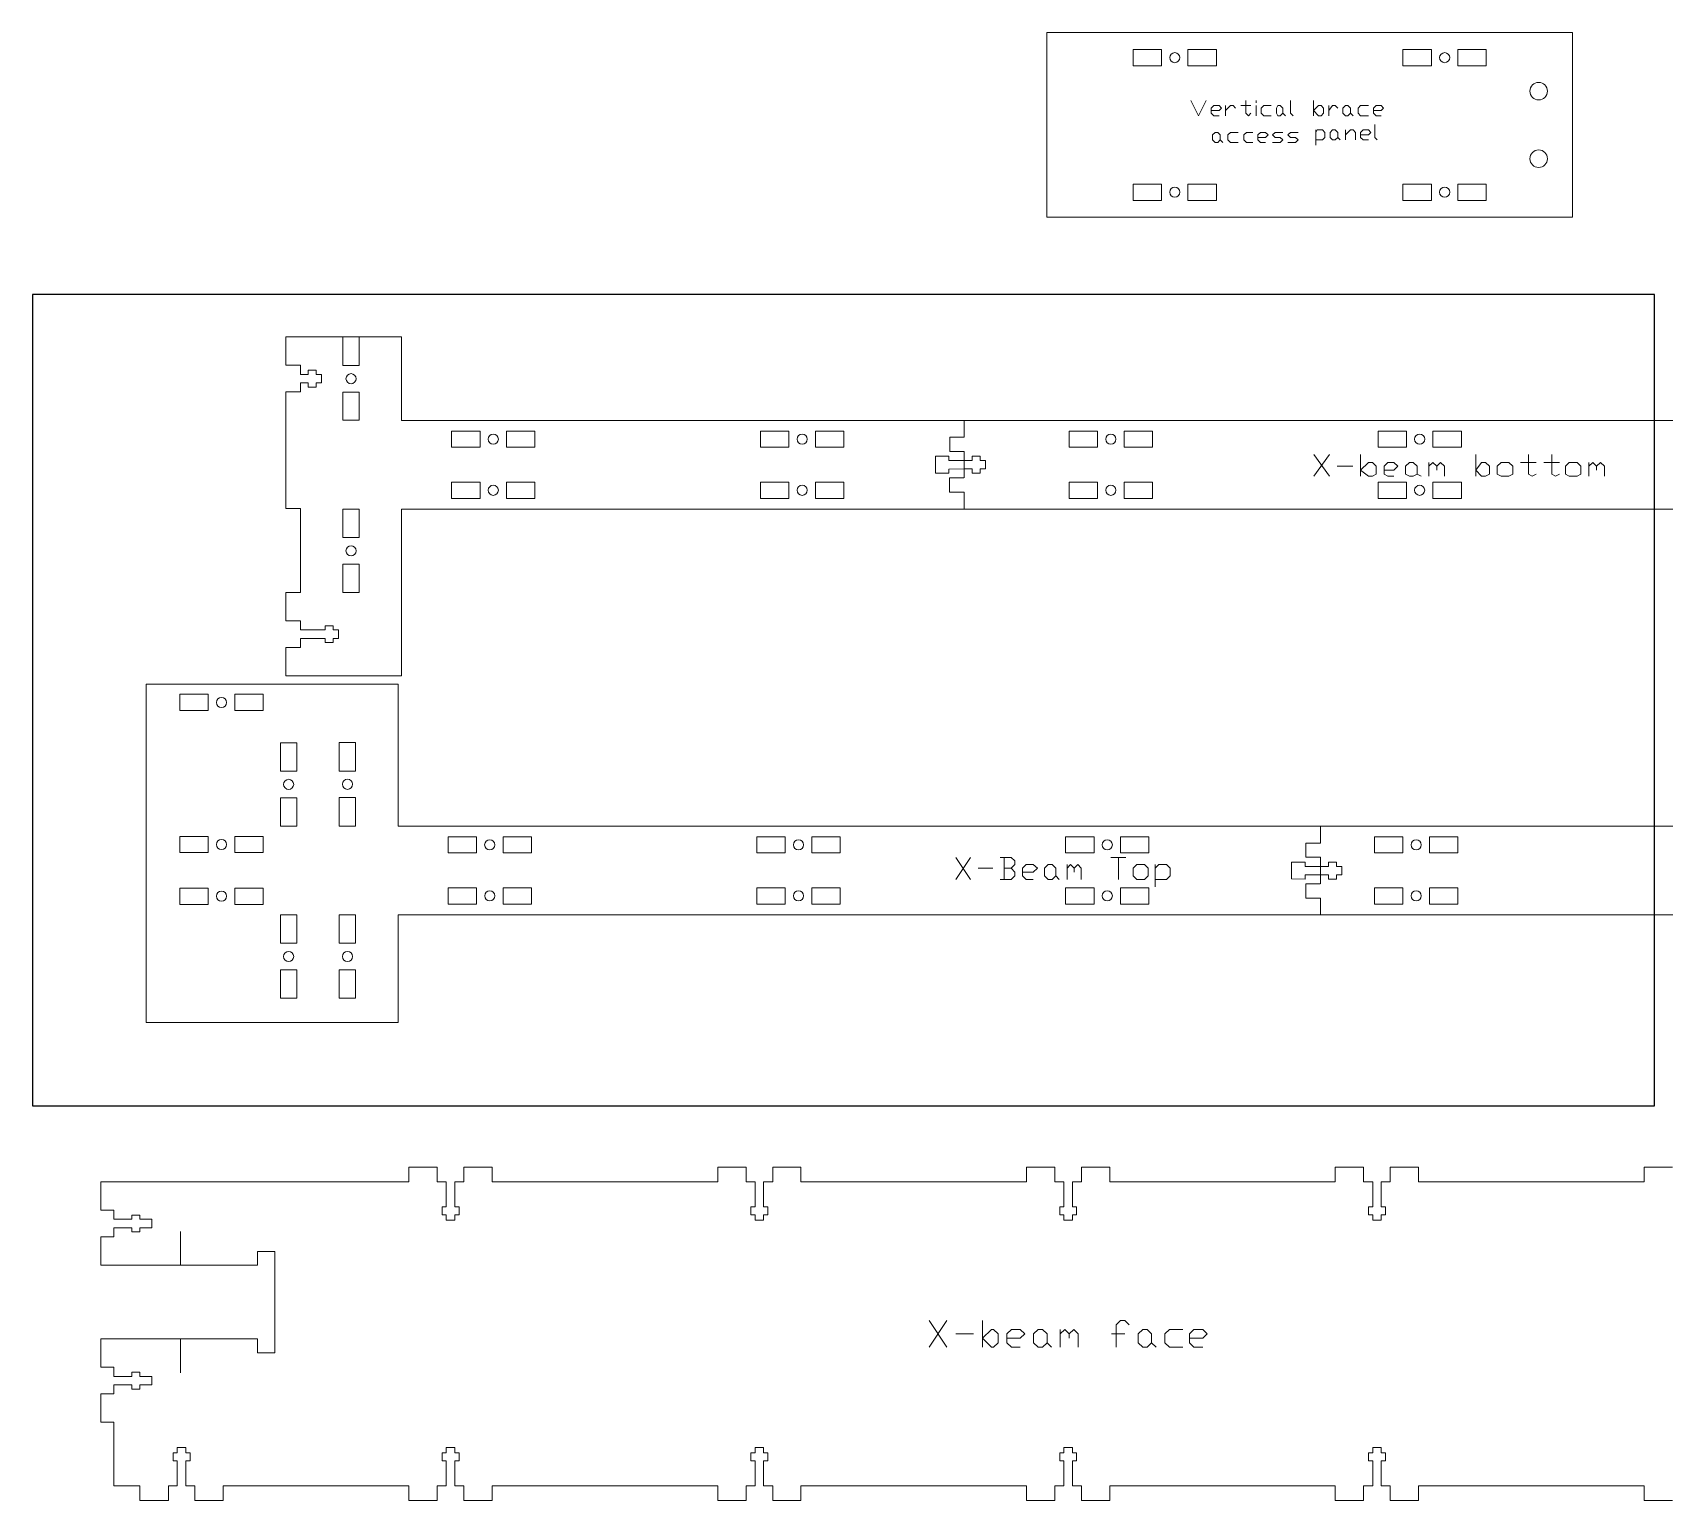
# Model space of a CAD drawing. Header units: inches. Extents: x 0 to 36.4, y -1.7 to 20.
# Drawn here: x -0.01 to 24.14, y -1.71 to 20 of the extents above; entities that cross this region are included whole.
import ezdxf

# ---------------------------------------------------------------- set-up
doc = ezdxf.new("R2010")
doc.units = ezdxf.units.IN
doc.header["$MEASUREMENT"] = 0
doc.layers.get('0').update_dxf_attribs({"linetype": 'CONTINUOUS', "true_color": 0xffffff})
doc.layers.add('CUT_SHEET_5', color=179, linetype='CONTINUOUS', true_color=0x131326)

# ---------------------------------------------------------------- blocks, each defined once
blk = doc.blocks.new('BORDER')
for p, q in [((24, 0), (0, 0)), ((0, 0), (0, -12)), ((24, -12), (24, 0)), ((0, -12), (24, -12))]:
    blk.add_line(p, q)
blk = doc.blocks.new('x_beam_face')
at = {"layer": 'CUT_SHEET_5', "color": 3, "lineweight": 15, "true_color": 0x00ff00}
for p, q in [((0, -2.731), (0, 0)), ((0, 0), (7.777, 0)), ((7.777, 0), (7.777, -2.731)), ((7.777, -2.731), (0, -2.731))]:
    blk.add_line(p, q, dxfattribs=at)
at = {"layer": 'CUT_SHEET_5', "color": 1, "lineweight": 15, "true_color": 0xff0000}
for p, q in [((1.275, -0.251), (1.695, -0.251)), ((1.275, -0.49), (1.275, -0.251)), ((1.695, -0.251), (1.695, -0.49)), ((2.088, -0.251), (2.508, -0.251)), ((2.088, -0.49), (2.088, -0.251)), ((2.508, -0.251), (2.508, -0.49)), ((5.269, -0.251), (5.689, -0.251)), ((5.269, -0.49), (5.269, -0.251)), ((5.689, -0.251), (5.689, -0.49)), ((6.082, -0.251), (6.502, -0.251)), ((6.082, -0.49), (6.082, -0.251)), ((6.502, -0.251), (6.502, -0.49)), ((1.695, -0.49), (1.275, -0.49)), ((2.508, -0.49), (2.088, -0.49)), ((5.689, -0.49), (5.269, -0.49)), ((6.502, -0.49), (6.082, -0.49)), ((7.148, -0.866), (7.148, -0.866)), ((7.278, -0.736), (7.278, -0.736)), ((7.407, -0.866), (7.407, -0.866)), ((7.277, -0.996), (7.278, -0.996)), ((7.278, -1.735), (7.278, -1.735)), ((7.407, -1.865), (7.407, -1.865)), ((7.277, -1.995), (7.278, -1.995)), ((1.275, -2.241), (1.695, -2.241)), ((1.275, -2.481), (1.275, -2.241)), ((1.695, -2.241), (1.695, -2.481)), ((2.088, -2.241), (2.508, -2.241)), ((2.088, -2.481), (2.088, -2.241)), ((2.508, -2.241), (2.508, -2.481)), ((5.269, -2.241), (5.689, -2.241)), ((5.269, -2.481), (5.269, -2.241)), ((5.689, -2.241), (5.689, -2.481)), ((6.082, -2.241), (6.502, -2.241)), ((6.082, -2.481), (6.082, -2.241)), ((6.502, -2.241), (6.502, -2.481)), ((1.695, -2.481), (1.275, -2.481)), ((2.508, -2.481), (2.088, -2.481)), ((5.689, -2.481), (5.269, -2.481)), ((6.502, -2.481), (6.082, -2.481))]:
    blk.add_line(p, q, dxfattribs=at)
at = {"layer": 'CUT_SHEET_5', "color": 7, "lineweight": 15, "true_color": 0xffffff}
for p, q in [((2.131, -1.002), (2.245, -1.229)), ((2.245, -1.229), (2.358, -1.002)), ((2.471, -1.078), (2.433, -1.116)), ((2.433, -1.116), (2.433, -1.191)), ((2.433, -1.153), (2.547, -1.153)), ((2.433, -1.191), (2.471, -1.229)), ((2.547, -1.078), (2.471, -1.078)), ((2.585, -1.116), (2.547, -1.078)), ((2.547, -1.153), (2.585, -1.116)), ((2.641, -1.153), (2.717, -1.078)), ((2.641, -1.229), (2.641, -1.078)), ((2.717, -1.078), (2.755, -1.078)), ((2.755, -1.078), (2.792, -1.116)), ((2.868, -1.078), (3.019, -1.078)), ((2.943, -1.002), (2.943, -1.191)), ((2.943, -1.191), (2.981, -1.229)), ((2.981, -1.229), (3.019, -1.191)), ((3.095, -1.04), (3.095, -1.002)), ((3.095, -1.229), (3.095, -1.078)), ((3.208, -1.078), (3.17, -1.116)), ((3.17, -1.116), (3.17, -1.191)), ((3.17, -1.191), (3.208, -1.229)), ((3.321, -1.078), (3.208, -1.078)), ((3.397, -1.116), (3.416, -1.078)), ((3.397, -1.191), (3.397, -1.116)), ((3.416, -1.229), (3.397, -1.191)), ((3.416, -1.078), (3.453, -1.078)), ((3.453, -1.078), (3.491, -1.116)), ((3.491, -1.191), (3.453, -1.229)), ((3.491, -1.116), (3.491, -1.191)), ((3.491, -1.191), (3.529, -1.229)), ((3.604, -1.002), (3.604, -1.191)), ((3.604, -1.191), (3.642, -1.229)), ((3.944, -1.229), (3.944, -1.002)), ((3.944, -1.153), (4.02, -1.078)), ((4.02, -1.229), (3.944, -1.153)), ((4.02, -1.078), (4.058, -1.078)), ((4.058, -1.078), (4.095, -1.116)), ((4.095, -1.191), (4.058, -1.229)), ((4.095, -1.116), (4.095, -1.191)), ((4.171, -1.153), (4.228, -1.078)), ((4.171, -1.229), (4.171, -1.078)), ((4.228, -1.078), (4.265, -1.078)), ((4.265, -1.078), (4.303, -1.116)), ((4.379, -1.116), (4.417, -1.078)), ((4.379, -1.191), (4.379, -1.116)), ((4.417, -1.229), (4.379, -1.191)), ((4.417, -1.078), (4.454, -1.078)), ((4.454, -1.078), (4.492, -1.116)), ((4.492, -1.191), (4.454, -1.229)), ((4.492, -1.116), (4.492, -1.191)), ((4.492, -1.191), (4.53, -1.229)), ((4.643, -1.078), (4.605, -1.116)), ((4.605, -1.116), (4.605, -1.191)), ((4.605, -1.191), (4.643, -1.229)), ((4.757, -1.078), (4.643, -1.078)), ((4.87, -1.078), (4.832, -1.116)), ((4.832, -1.116), (4.832, -1.191)), ((4.832, -1.153), (4.945, -1.153)), ((4.832, -1.191), (4.87, -1.229)), ((4.945, -1.078), (4.87, -1.078)), ((4.983, -1.116), (4.945, -1.078)), ((4.945, -1.153), (4.983, -1.116)), ((2.471, -1.229), (2.547, -1.229)), ((3.208, -1.229), (3.321, -1.229)), ((3.453, -1.229), (3.416, -1.229)), ((3.982, -1.475), (4.001, -1.437)), ((3.982, -1.663), (3.982, -1.437)), ((4.001, -1.437), (4.077, -1.437)), ((4.058, -1.229), (4.02, -1.229)), ((4.077, -1.437), (4.114, -1.475)), ((4.19, -1.475), (4.228, -1.437)), ((4.228, -1.437), (4.266, -1.437)), ((4.266, -1.437), (4.303, -1.475)), ((4.454, -1.229), (4.417, -1.229)), ((4.417, -1.512), (4.492, -1.437)), ((4.417, -1.588), (4.417, -1.437)), ((4.492, -1.437), (4.53, -1.437)), ((4.53, -1.437), (4.568, -1.475)), ((4.643, -1.229), (4.757, -1.229)), ((4.681, -1.437), (4.643, -1.475)), ((4.757, -1.437), (4.681, -1.437)), ((4.794, -1.475), (4.757, -1.437)), ((4.851, -1.361), (4.851, -1.55)), ((4.87, -1.229), (4.945, -1.229)), ((2.452, -1.512), (2.49, -1.475)), ((2.452, -1.588), (2.452, -1.512)), ((2.49, -1.626), (2.452, -1.588)), ((2.49, -1.475), (2.528, -1.475)), ((2.528, -1.626), (2.49, -1.626)), ((2.528, -1.475), (2.566, -1.512)), ((2.566, -1.588), (2.528, -1.626)), ((2.566, -1.512), (2.566, -1.588)), ((2.566, -1.588), (2.604, -1.626)), ((2.717, -1.475), (2.679, -1.512)), ((2.679, -1.512), (2.679, -1.588)), ((2.679, -1.588), (2.717, -1.626)), ((2.83, -1.475), (2.717, -1.475)), ((2.717, -1.626), (2.83, -1.626)), ((2.953, -1.475), (2.915, -1.512)), ((2.915, -1.512), (2.915, -1.588)), ((2.915, -1.588), (2.953, -1.626)), ((3.047, -1.475), (2.953, -1.475)), ((2.953, -1.626), (3.047, -1.626)), ((3.161, -1.475), (3.123, -1.512)), ((3.123, -1.512), (3.123, -1.588)), ((3.123, -1.55), (3.236, -1.55)), ((3.123, -1.588), (3.161, -1.626)), ((3.236, -1.475), (3.161, -1.475)), ((3.161, -1.626), (3.236, -1.626)), ((3.274, -1.512), (3.236, -1.475)), ((3.236, -1.55), (3.274, -1.512)), ((3.34, -1.512), (3.378, -1.475)), ((3.378, -1.55), (3.34, -1.512)), ((3.34, -1.626), (3.453, -1.626)), ((3.378, -1.475), (3.491, -1.475)), ((3.453, -1.55), (3.378, -1.55)), ((3.491, -1.588), (3.453, -1.55)), ((3.453, -1.626), (3.491, -1.588)), ((3.567, -1.512), (3.605, -1.475)), ((3.605, -1.55), (3.567, -1.512)), ((3.567, -1.626), (3.68, -1.626)), ((3.605, -1.475), (3.718, -1.475)), ((3.68, -1.55), (3.605, -1.55)), ((3.718, -1.588), (3.68, -1.55)), ((3.68, -1.626), (3.718, -1.588)), ((4.077, -1.588), (3.982, -1.588)), ((4.114, -1.55), (4.077, -1.588)), ((4.114, -1.475), (4.114, -1.55)), ((4.19, -1.55), (4.19, -1.475)), ((4.228, -1.588), (4.19, -1.55)), ((4.266, -1.588), (4.228, -1.588)), ((4.303, -1.55), (4.266, -1.588)), ((4.303, -1.475), (4.303, -1.55)), ((4.303, -1.55), (4.341, -1.588)), ((4.568, -1.475), (4.568, -1.588)), ((4.643, -1.475), (4.643, -1.55)), ((4.643, -1.512), (4.757, -1.512)), ((4.643, -1.55), (4.681, -1.588)), ((4.681, -1.588), (4.757, -1.588)), ((4.757, -1.512), (4.794, -1.475)), ((4.851, -1.55), (4.889, -1.588))]:
    blk.add_line(p, q, dxfattribs=at)
at = {"layer": 'CUT_SHEET_5', "color": 1, "lineweight": 15, "true_color": 0xff0000}
for points, degree in [([(1.892, -0.296), (1.85, -0.296), (1.817, -0.329), (1.817, -0.37)], 3), ([(1.817, -0.37), (1.817, -0.412), (1.85, -0.445), (1.892, -0.445)], 3), ([(1.967, -0.37), (1.967, -0.329), (1.933, -0.295), (1.892, -0.296)], 3), ([(1.892, -0.445), (1.933, -0.445), (1.967, -0.412), (1.967, -0.37)], 3), ([(5.886, -0.296), (5.844, -0.296), (5.811, -0.329), (5.811, -0.37)], 3), ([(5.811, -0.37), (5.811, -0.412), (5.844, -0.445), (5.886, -0.445)], 3), ([(5.961, -0.37), (5.961, -0.329), (5.927, -0.295), (5.886, -0.296)], 3), ([(5.886, -0.445), (5.927, -0.445), (5.961, -0.412), (5.961, -0.37)], 3), ([(7.278, -0.736), (7.206, -0.736), (7.148, -0.794), (7.148, -0.866)], 3), ([(7.148, -0.866), (7.148, -0.938), (7.206, -0.996), (7.277, -0.996)], 3), ([(7.407, -0.866), (7.407, -0.794), (7.349, -0.736), (7.278, -0.736)], 3), ([(7.278, -0.996), (7.349, -0.996), (7.407, -0.938), (7.407, -0.866)], 3), ([(7.278, -1.735), (7.206, -1.735), (7.148, -1.794), (7.148, -1.865)], 3), ([(7.148, -1.865), (7.148, -1.937), (7.206, -1.995), (7.277, -1.995)], 3), ([(7.148, -1.865), (7.148, -1.865), (7.148, -1.865)], 2), ([(7.407, -1.865), (7.407, -1.794), (7.349, -1.735), (7.278, -1.735)], 3), ([(7.278, -1.995), (7.349, -1.995), (7.407, -1.937), (7.407, -1.865)], 3), ([(1.892, -2.286), (1.85, -2.286), (1.817, -2.319), (1.817, -2.361)], 3), ([(1.817, -2.361), (1.817, -2.402), (1.85, -2.436), (1.892, -2.436)], 3), ([(1.967, -2.361), (1.967, -2.319), (1.933, -2.286), (1.892, -2.286)], 3), ([(1.892, -2.436), (1.933, -2.436), (1.967, -2.402), (1.967, -2.361)], 3), ([(5.886, -2.286), (5.844, -2.286), (5.811, -2.319), (5.811, -2.361)], 3), ([(5.811, -2.361), (5.811, -2.402), (5.844, -2.436), (5.886, -2.436)], 3), ([(5.961, -2.361), (5.961, -2.319), (5.927, -2.286), (5.886, -2.286)], 3), ([(5.886, -2.436), (5.927, -2.436), (5.961, -2.402), (5.961, -2.361)], 3)]:
    blk.add_open_spline(points, degree=degree, dxfattribs=at)
blk = doc.blocks.new('beam_face_1')
at = {"layer": 'CUT_SHEET_5', "color": 3, "lineweight": 15, "true_color": 0x00ff00}
for p, q in [((0, 0), (0, -0.42)), ((4.56, 0), (0, 0)), ((4.98, 0.215), (4.56, 0.215)), ((4.56, 0.215), (4.56, 0)), ((4.98, 0), (4.98, 0.215)), ((5.114, 0), (4.98, 0)), ((5.114, -0.368), (5.114, 0)), ((5.374, 0), (5.24, 0)), ((5.24, 0), (5.24, -0.368)), ((5.793, 0.215), (5.374, 0.215)), ((5.374, 0.215), (5.374, 0)), ((5.793, 0), (5.793, 0.215)), ((9.129, 0), (5.793, 0)), ((9.549, 0.215), (9.129, 0.215)), ((9.129, 0.215), (9.129, 0)), ((9.549, 0), (9.549, 0.215)), ((9.683, 0), (9.549, 0)), ((9.683, -0.368), (9.683, 0)), ((9.943, 0), (9.809, 0)), ((9.809, 0), (9.809, -0.368)), ((10.362, 0.215), (9.943, 0.215)), ((9.943, 0.215), (9.943, 0)), ((10.362, 0), (10.362, 0.215)), ((13.698, 0), (10.362, 0)), ((14.118, 0.215), (13.698, 0.215)), ((13.698, 0.215), (13.698, 0)), ((14.118, 0), (14.118, 0.215)), ((14.252, 0), (14.118, 0)), ((14.252, -0.368), (14.252, 0)), ((14.511, 0), (14.378, 0)), ((14.378, 0), (14.378, -0.368)), ((14.931, 0.215), (14.511, 0.215)), ((14.511, 0.215), (14.511, 0)), ((14.931, 0), (14.931, 0.215)), ((18.267, 0), (14.931, 0)), ((18.687, 0.215), (18.267, 0.215)), ((18.267, 0.215), (18.267, 0)), ((18.687, 0), (18.687, 0.215)), ((18.821, 0), (18.687, 0)), ((18.821, -0.368), (18.821, 0)), ((19.08, 0), (18.947, 0)), ((18.947, 0), (18.947, -0.368)), ((19.5, 0.215), (19.08, 0.215)), ((19.08, 0.215), (19.08, 0)), ((19.5, 0), (19.5, 0.215)), ((22.836, 0), (19.5, 0)), ((23.256, 0.215), (22.836, 0.215)), ((22.836, 0.215), (22.836, 0)), ((0, -0.42), (0.193, -0.42)), ((0.193, -0.42), (0.193, -0.554)), ((5.052, -0.486), (5.052, -0.368)), ((5.052, -0.368), (5.114, -0.368)), ((5.24, -0.368), (5.302, -0.368)), ((5.302, -0.368), (5.302, -0.486)), ((9.621, -0.486), (9.621, -0.368)), ((9.621, -0.368), (9.683, -0.368)), ((9.809, -0.368), (9.871, -0.368)), ((9.871, -0.368), (9.871, -0.486)), ((14.19, -0.486), (14.19, -0.368)), ((14.19, -0.368), (14.252, -0.368)), ((14.378, -0.368), (14.44, -0.368)), ((14.44, -0.368), (14.44, -0.486)), ((18.759, -0.486), (18.759, -0.368)), ((18.759, -0.368), (18.821, -0.368)), ((18.947, -0.368), (19.009, -0.368)), ((19.009, -0.368), (19.009, -0.486)), ((0.193, -0.554), (0.461, -0.554)), ((0.461, -0.679), (0.193, -0.679)), ((0.193, -0.679), (0.193, -0.813)), ((0.461, -0.554), (0.461, -0.492)), ((0.461, -0.492), (0.579, -0.492)), ((0.461, -0.741), (0.461, -0.679)), ((0.579, -0.492), (0.579, -0.554)), ((0.579, -0.554), (0.758, -0.554)), ((0.758, -0.679), (0.579, -0.679)), ((0.579, -0.679), (0.579, -0.741)), ((0.758, -0.554), (0.758, -0.679)), ((5.114, -0.486), (5.052, -0.486)), ((5.114, -0.565), (5.114, -0.486)), ((5.24, -0.565), (5.114, -0.565)), ((5.302, -0.486), (5.24, -0.486)), ((5.24, -0.486), (5.24, -0.565)), ((9.683, -0.486), (9.621, -0.486)), ((9.683, -0.565), (9.683, -0.486)), ((9.809, -0.565), (9.683, -0.565)), ((9.871, -0.486), (9.809, -0.486)), ((9.809, -0.486), (9.809, -0.565)), ((14.252, -0.486), (14.19, -0.486)), ((14.252, -0.565), (14.252, -0.486)), ((14.378, -0.565), (14.252, -0.565)), ((14.44, -0.486), (14.378, -0.486)), ((14.378, -0.486), (14.378, -0.565)), ((18.821, -0.486), (18.759, -0.486)), ((18.821, -0.565), (18.821, -0.486)), ((18.947, -0.565), (18.821, -0.565)), ((19.009, -0.486), (18.947, -0.486)), ((18.947, -0.486), (18.947, -0.565)), ((0.193, -0.813), (0, -0.813)), ((0, -0.813), (0, -1.233)), ((0.579, -0.741), (0.461, -0.741)), ((2.322, -1.234), (2.322, -1.029)), ((2.322, -1.029), (2.562, -1.029)), ((2.562, -1.029), (2.572, -1.029)), ((2.572, -1.029), (2.577, -1.029)), ((2.577, -1.029), (2.577, -2.528)), ((0, -1.233), (0.193, -1.233)), ((0.193, -1.233), (0.193, -1.234)), ((0.193, -1.234), (2.322, -1.234)), ((0.193, -2.324), (0, -2.324)), ((0, -2.324), (0, -2.743)), ((2.322, -2.323), (0.193, -2.323)), ((0.193, -2.323), (0.193, -2.324)), ((2.322, -2.528), (2.322, -2.323)), ((2.562, -2.528), (2.322, -2.528)), ((2.572, -2.528), (2.562, -2.528)), ((2.577, -2.528), (2.572, -2.528)), ((0, -2.743), (0.193, -2.743)), ((0.193, -2.743), (0.193, -2.877)), ((0.193, -2.877), (0.461, -2.877)), ((0.461, -2.877), (0.461, -2.815)), ((0.461, -2.815), (0.579, -2.815)), ((0.579, -2.815), (0.579, -2.877)), ((0.579, -2.877), (0.758, -2.877)), ((0.758, -2.877), (0.758, -3.003)), ((0.193, -3.137), (0, -3.137)), ((0, -3.137), (0, -3.557)), ((0.461, -3.003), (0.193, -3.003)), ((0.193, -3.003), (0.193, -3.137)), ((0.461, -3.065), (0.461, -3.003)), ((0.579, -3.065), (0.461, -3.065)), ((0.758, -3.003), (0.579, -3.003)), ((0.579, -3.003), (0.579, -3.065)), ((0, -3.557), (0.193, -3.557)), ((0.193, -3.557), (0.193, -4.497)), ((1.072, -4.129), (1.072, -4.011)), ((1.072, -4.011), (1.134, -4.011)), ((1.134, -4.011), (1.134, -3.932)), ((1.134, -3.932), (1.26, -3.932)), ((1.26, -3.932), (1.26, -4.011)), ((1.26, -4.011), (1.322, -4.011)), ((1.322, -4.011), (1.322, -4.129)), ((5.052, -4.129), (5.052, -4.011)), ((5.052, -4.011), (5.114, -4.011)), ((5.114, -4.011), (5.114, -3.932)), ((5.114, -3.932), (5.24, -3.932)), ((5.24, -3.932), (5.24, -4.011)), ((5.24, -4.011), (5.302, -4.011)), ((5.302, -4.011), (5.302, -4.129)), ((9.621, -4.129), (9.621, -4.011)), ((9.621, -4.011), (9.683, -4.011)), ((9.683, -4.011), (9.683, -3.932)), ((9.683, -3.932), (9.809, -3.932)), ((9.809, -3.932), (9.809, -4.011)), ((9.809, -4.011), (9.871, -4.011)), ((9.871, -4.011), (9.871, -4.129)), ((14.19, -4.129), (14.19, -4.011)), ((14.19, -4.011), (14.252, -4.011)), ((14.252, -4.011), (14.252, -3.932)), ((14.252, -3.932), (14.378, -3.932)), ((14.378, -3.932), (14.378, -4.011)), ((14.378, -4.011), (14.44, -4.011)), ((14.44, -4.011), (14.44, -4.129)), ((18.759, -4.129), (18.759, -4.011)), ((18.759, -4.011), (18.821, -4.011)), ((18.821, -4.011), (18.821, -3.932)), ((18.821, -3.932), (18.947, -3.932)), ((18.947, -3.932), (18.947, -4.011)), ((18.947, -4.011), (19.009, -4.011)), ((19.009, -4.011), (19.009, -4.129)), ((1.134, -4.129), (1.072, -4.129)), ((1.134, -4.497), (1.134, -4.129)), ((1.322, -4.129), (1.26, -4.129)), ((1.26, -4.129), (1.26, -4.497)), ((5.114, -4.129), (5.052, -4.129)), ((5.114, -4.497), (5.114, -4.129)), ((5.302, -4.129), (5.24, -4.129)), ((5.24, -4.129), (5.24, -4.497)), ((9.683, -4.129), (9.621, -4.129)), ((9.683, -4.497), (9.683, -4.129)), ((9.871, -4.129), (9.809, -4.129)), ((9.809, -4.129), (9.809, -4.497)), ((14.252, -4.129), (14.19, -4.129)), ((14.252, -4.497), (14.252, -4.129)), ((14.44, -4.129), (14.378, -4.129)), ((14.378, -4.129), (14.378, -4.497)), ((18.821, -4.129), (18.759, -4.129)), ((18.821, -4.497), (18.821, -4.129)), ((19.009, -4.129), (18.947, -4.129)), ((18.947, -4.129), (18.947, -4.497)), ((0.193, -4.497), (0.581, -4.497)), ((0.581, -4.497), (0.581, -4.712)), ((1.001, -4.712), (1.001, -4.497)), ((1.001, -4.497), (1.134, -4.497)), ((1.26, -4.497), (1.394, -4.497)), ((1.394, -4.497), (1.394, -4.712)), ((1.814, -4.712), (1.814, -4.497)), ((1.814, -4.497), (4.56, -4.497)), ((4.56, -4.497), (4.56, -4.712)), ((4.98, -4.712), (4.98, -4.497)), ((4.98, -4.497), (5.114, -4.497)), ((5.24, -4.497), (5.374, -4.497)), ((5.374, -4.497), (5.374, -4.712)), ((5.793, -4.712), (5.793, -4.497)), ((5.793, -4.497), (9.129, -4.497)), ((9.129, -4.497), (9.129, -4.712)), ((9.549, -4.712), (9.549, -4.497)), ((9.549, -4.497), (9.683, -4.497)), ((9.809, -4.497), (9.943, -4.497)), ((9.943, -4.497), (9.943, -4.712)), ((10.362, -4.712), (10.362, -4.497)), ((10.362, -4.497), (13.698, -4.497)), ((13.698, -4.497), (13.698, -4.712)), ((14.118, -4.712), (14.118, -4.497)), ((14.118, -4.497), (14.252, -4.497)), ((14.378, -4.497), (14.511, -4.497)), ((14.511, -4.497), (14.511, -4.712)), ((14.931, -4.712), (14.931, -4.497)), ((14.931, -4.497), (18.267, -4.497)), ((18.267, -4.497), (18.267, -4.712)), ((18.687, -4.712), (18.687, -4.497)), ((18.687, -4.497), (18.821, -4.497)), ((18.947, -4.497), (19.08, -4.497)), ((19.08, -4.497), (19.08, -4.712)), ((19.5, -4.712), (19.5, -4.497)), ((19.5, -4.497), (22.836, -4.497)), ((22.836, -4.497), (22.836, -4.712)), ((0.581, -4.712), (1.001, -4.712)), ((1.394, -4.712), (1.814, -4.712)), ((4.56, -4.712), (4.98, -4.712)), ((5.374, -4.712), (5.793, -4.712)), ((9.129, -4.712), (9.549, -4.712)), ((9.943, -4.712), (10.362, -4.712)), ((13.698, -4.712), (14.118, -4.712)), ((14.511, -4.712), (14.931, -4.712)), ((18.267, -4.712), (18.687, -4.712)), ((19.08, -4.712), (19.5, -4.712)), ((22.836, -4.712), (23.256, -4.712))]:
    blk.add_line(p, q, dxfattribs=at)
at = {"layer": 'CUT_SHEET_5', "color": 7, "lineweight": 15, "true_color": 0xffffff}
for p, q in [((1.18, -0.734), (1.18, -1.234)), ((12.257, -2.051), (12.52, -2.446)), ((12.257, -2.446), (12.52, -2.051)), ((13.047, -2.446), (13.047, -2.051)), ((15.088, -2.051), (15.023, -2.117)), ((15.023, -2.117), (15.023, -2.446)), ((15.154, -2.051), (15.088, -2.051)), ((15.22, -2.117), (15.154, -2.051)), ((1.18, -2.323), (1.18, -2.823)), ((12.652, -2.248), (12.915, -2.248)), ((13.047, -2.314), (13.179, -2.182)), ((13.179, -2.446), (13.047, -2.314)), ((13.179, -2.182), (13.212, -2.182)), ((13.212, -2.182), (13.277, -2.248)), ((13.277, -2.38), (13.212, -2.446)), ((13.277, -2.248), (13.277, -2.38)), ((13.475, -2.182), (13.409, -2.248)), ((13.409, -2.248), (13.409, -2.38)), ((13.409, -2.314), (13.607, -2.314)), ((13.409, -2.38), (13.475, -2.446)), ((13.607, -2.182), (13.475, -2.182)), ((13.673, -2.248), (13.607, -2.182)), ((13.607, -2.314), (13.673, -2.248)), ((13.804, -2.248), (13.87, -2.182)), ((13.804, -2.38), (13.804, -2.248)), ((13.87, -2.446), (13.804, -2.38)), ((13.87, -2.182), (13.936, -2.182)), ((13.936, -2.182), (14.002, -2.248)), ((14.002, -2.38), (13.936, -2.446)), ((14.002, -2.248), (14.002, -2.38)), ((14.002, -2.38), (14.068, -2.446)), ((14.199, -2.248), (14.265, -2.182)), ((14.199, -2.446), (14.199, -2.182)), ((14.265, -2.182), (14.331, -2.248)), ((14.331, -2.248), (14.397, -2.182)), ((14.331, -2.248), (14.331, -2.314)), ((14.397, -2.182), (14.463, -2.248)), ((14.463, -2.248), (14.463, -2.446)), ((14.957, -2.248), (15.154, -2.248)), ((15.352, -2.248), (15.418, -2.182)), ((15.352, -2.38), (15.352, -2.248)), ((15.418, -2.446), (15.352, -2.38)), ((15.418, -2.182), (15.484, -2.182)), ((15.484, -2.182), (15.549, -2.248)), ((15.549, -2.38), (15.484, -2.446)), ((15.549, -2.248), (15.549, -2.38)), ((15.549, -2.38), (15.615, -2.446)), ((15.813, -2.182), (15.747, -2.248)), ((15.747, -2.248), (15.747, -2.38)), ((15.747, -2.38), (15.813, -2.446)), ((16.01, -2.182), (15.813, -2.182)), ((16.175, -2.182), (16.109, -2.248)), ((16.109, -2.248), (16.109, -2.38)), ((16.109, -2.314), (16.307, -2.314)), ((16.109, -2.38), (16.175, -2.446)), ((16.307, -2.182), (16.175, -2.182)), ((16.373, -2.248), (16.307, -2.182)), ((16.307, -2.314), (16.373, -2.248)), ((13.212, -2.446), (13.179, -2.446)), ((13.475, -2.446), (13.607, -2.446)), ((13.936, -2.446), (13.87, -2.446)), ((15.484, -2.446), (15.418, -2.446)), ((15.813, -2.446), (16.01, -2.446)), ((16.175, -2.446), (16.307, -2.446))]:
    blk.add_line(p, q, dxfattribs=at)

msp = doc.modelspace()

# ---------------------------------------------------------------- linework, layer by layer
at = {"layer": 'CUT_SHEET_5', "color": 3, "lineweight": 15, "true_color": 0x00ff00}
for p, q in [((5.453, 15.498), (3.739, 15.498)), ((3.739, 15.498), (3.739, 15.079)), ((5.453, 14.264), (5.453, 15.498)), ((3.739, 15.079), (3.954, 15.079)), ((3.954, 15.079), (3.954, 14.945)), ((4.072, 14.945), (4.072, 15.007)), ((4.072, 15.007), (4.19, 15.007)), ((4.19, 15.007), (4.19, 14.945)), ((3.954, 14.945), (4.072, 14.945)), ((4.072, 14.819), (3.954, 14.819)), ((3.954, 14.819), (3.954, 14.685)), ((4.072, 14.757), (4.072, 14.819)), ((4.19, 14.757), (4.072, 14.757)), ((4.19, 14.945), (4.269, 14.945)), ((4.269, 14.819), (4.19, 14.819)), ((4.19, 14.819), (4.19, 14.757)), ((4.269, 14.945), (4.269, 14.819)), ((3.954, 14.685), (3.739, 14.685)), ((3.739, 14.685), (3.739, 12.96)), ((9.094, 14.264), (5.453, 14.264)), ((13.778, 14.264), (9.094, 14.264)), ((22.801, 14.264), (13.778, 14.264)), ((13.778, 14.264), (13.778, 14.015)), ((26.441, 14.264), (22.801, 14.264)), ((13.777, 13.806), (13.777, 13.671)), ((13.35, 13.485), (13.35, 13.735)), ((13.35, 13.735), (13.549, 13.734)), ((13.549, 13.734), (13.549, 13.671)), ((13.549, 13.671), (13.777, 13.671)), ((13.549, 13.545), (13.777, 13.546)), ((13.549, 13.545), (13.549, 13.484)), ((13.777, 13.671), (13.777, 13.546)), ((13.777, 13.671), (13.895, 13.671)), ((13.895, 13.546), (13.777, 13.546)), ((13.777, 13.546), (13.777, 13.412)), ((13.895, 13.671), (13.895, 13.733)), ((13.895, 13.733), (14.013, 13.733)), ((13.895, 13.484), (13.895, 13.546)), ((14.013, 13.733), (14.013, 13.671)), ((14.013, 13.671), (14.092, 13.671)), ((14.092, 13.546), (14.013, 13.546)), ((14.013, 13.546), (14.013, 13.484)), ((14.092, 13.671), (14.092, 13.546)), ((13.549, 13.484), (13.35, 13.485)), ((14.013, 13.484), (13.895, 13.484)), ((13.777, 13.202), (13.777, 12.952)), ((3.739, 12.96), (3.954, 12.96)), ((3.954, 12.96), (3.954, 11.718)), ((5.453, 11.718), (5.453, 12.952)), ((5.453, 12.952), (9.094, 12.952)), ((9.094, 12.952), (13.777, 12.952)), ((13.777, 12.952), (22.801, 12.952)), ((22.801, 12.952), (26.441, 12.952)), ((3.954, 11.718), (3.739, 11.718)), ((3.739, 11.718), (3.739, 11.298)), ((5.453, 10.485), (5.453, 11.718)), ((3.739, 11.298), (3.954, 11.298)), ((3.954, 11.298), (3.954, 11.165)), ((3.954, 11.165), (4.322, 11.165)), ((4.322, 11.165), (4.322, 11.227)), ((4.322, 11.227), (4.44, 11.227)), ((4.44, 11.227), (4.44, 11.165)), ((4.44, 11.165), (4.519, 11.165)), ((4.519, 11.165), (4.519, 11.039)), ((3.954, 10.905), (3.739, 10.905)), ((3.739, 10.905), (3.739, 10.485)), ((4.322, 11.039), (3.954, 11.039)), ((3.954, 11.039), (3.954, 10.905)), ((4.322, 10.977), (4.322, 11.039)), ((4.44, 10.977), (4.322, 10.977)), ((4.519, 11.039), (4.44, 11.039)), ((4.44, 11.039), (4.44, 10.977)), ((3.739, 10.485), (5.453, 10.485)), ((5.4, 10.363), (1.673, 10.363)), ((1.673, 10.363), (1.673, 5.359)), ((5.4, 8.263), (5.4, 10.363)), ((5.4, 8.263), (19.05, 8.26)), ((19.05, 8.26), (26.388, 8.263)), ((19.05, 8.26), (19.05, 8.011)), ((18.622, 7.481), (18.622, 7.731)), ((18.622, 7.731), (18.821, 7.73)), ((18.821, 7.73), (18.821, 7.667)), ((19.05, 7.802), (19.049, 7.667)), ((19.167, 7.667), (19.167, 7.729)), ((19.167, 7.729), (19.285, 7.729)), ((19.285, 7.729), (19.285, 7.667)), ((18.821, 7.667), (19.049, 7.667)), ((18.821, 7.541), (19.049, 7.542)), ((18.821, 7.541), (18.821, 7.48)), ((19.049, 7.667), (19.167, 7.667)), ((19.049, 7.667), (19.049, 7.542)), ((19.167, 7.542), (19.049, 7.542)), ((19.049, 7.542), (19.049, 7.409)), ((19.167, 7.48), (19.167, 7.542)), ((19.285, 7.667), (19.364, 7.667)), ((19.364, 7.542), (19.285, 7.542)), ((19.285, 7.542), (19.285, 7.48)), ((19.364, 7.667), (19.364, 7.542)), ((18.821, 7.48), (18.622, 7.481)), ((19.285, 7.48), (19.167, 7.48)), ((19.049, 7.198), (19.049, 6.952)), ((5.4, 5.359), (5.4, 6.952)), ((5.4, 6.952), (19.049, 6.952)), ((19.049, 6.952), (19.049, 6.949)), ((19.049, 6.952), (26.388, 6.952)), ((1.673, 5.359), (5.4, 5.359))]:
    msp.add_line(p, q, dxfattribs=at)
at = {"layer": 'CUT_SHEET_5', "color": 1, "lineweight": 15, "true_color": 0xff0000}
for p, q in [((4.824, 15.498), (4.584, 15.498)), ((4.584, 15.498), (4.584, 15.078)), ((4.824, 15.078), (4.824, 15.498)), ((4.584, 15.078), (4.824, 15.078)), ((4.824, 14.684), (4.584, 14.684)), ((4.584, 14.684), (4.584, 14.265)), ((4.824, 14.265), (4.824, 14.684)), ((4.584, 14.265), (4.824, 14.265)), ((6.193, 14.106), (6.613, 14.106)), ((6.193, 13.866), (6.193, 14.106)), ((6.613, 14.106), (6.613, 13.866)), ((7.006, 14.106), (7.426, 14.106)), ((7.006, 13.866), (7.006, 14.106)), ((7.426, 14.106), (7.426, 13.866)), ((11.182, 14.106), (10.762, 14.106)), ((10.762, 14.106), (10.762, 13.866)), ((11.182, 13.866), (11.182, 14.106)), ((11.995, 14.106), (11.575, 14.106)), ((11.575, 14.106), (11.575, 13.866)), ((11.995, 13.866), (11.995, 14.106)), ((13.562, 14.016), (13.562, 13.806)), ((13.562, 14.016), (13.778, 14.015)), ((15.75, 14.106), (15.331, 14.106)), ((15.331, 14.106), (15.331, 13.866)), ((15.75, 13.866), (15.75, 14.106)), ((16.564, 14.106), (16.144, 14.106)), ((16.144, 14.106), (16.144, 13.866)), ((16.564, 13.866), (16.564, 14.106)), ((20.319, 14.106), (19.9, 14.106)), ((19.9, 14.106), (19.9, 13.866)), ((20.319, 13.866), (20.319, 14.106)), ((21.133, 14.106), (20.713, 14.106)), ((20.713, 14.106), (20.713, 13.866)), ((21.133, 13.866), (21.133, 14.106)), ((6.613, 13.866), (6.193, 13.866)), ((7.426, 13.866), (7.006, 13.866)), ((10.762, 13.866), (11.182, 13.866)), ((11.575, 13.866), (11.995, 13.866)), ((13.562, 13.806), (13.777, 13.806)), ((15.331, 13.866), (15.75, 13.866)), ((16.144, 13.866), (16.564, 13.866)), ((19.9, 13.866), (20.319, 13.866)), ((20.713, 13.866), (21.133, 13.866)), ((6.193, 13.11), (6.193, 13.35)), ((6.193, 13.35), (6.613, 13.35)), ((6.613, 13.35), (6.613, 13.11)), ((7.006, 13.11), (7.006, 13.35)), ((7.006, 13.35), (7.426, 13.35)), ((7.426, 13.35), (7.426, 13.11)), ((11.182, 13.35), (10.762, 13.35)), ((10.762, 13.35), (10.762, 13.11)), ((11.182, 13.11), (11.182, 13.35)), ((11.995, 13.35), (11.575, 13.35)), ((11.575, 13.35), (11.575, 13.11)), ((11.995, 13.11), (11.995, 13.35)), ((13.558, 13.412), (13.558, 13.202)), ((13.773, 13.412), (13.558, 13.412)), ((15.75, 13.35), (15.331, 13.35)), ((15.331, 13.35), (15.331, 13.11)), ((15.75, 13.11), (15.75, 13.35)), ((16.564, 13.35), (16.144, 13.35)), ((16.144, 13.35), (16.144, 13.11)), ((16.564, 13.11), (16.564, 13.35)), ((20.319, 13.35), (19.9, 13.35)), ((19.9, 13.35), (19.9, 13.11)), ((20.319, 13.11), (20.319, 13.35)), ((21.133, 13.35), (20.713, 13.35)), ((20.713, 13.35), (20.713, 13.11)), ((21.133, 13.11), (21.133, 13.35)), ((6.613, 13.11), (6.193, 13.11)), ((7.426, 13.11), (7.006, 13.11)), ((10.762, 13.11), (11.182, 13.11)), ((11.575, 13.11), (11.995, 13.11)), ((13.558, 13.202), (13.777, 13.202)), ((15.331, 13.11), (15.75, 13.11)), ((16.144, 13.11), (16.564, 13.11)), ((19.9, 13.11), (20.319, 13.11)), ((20.713, 13.11), (21.133, 13.11)), ((4.824, 12.952), (4.584, 12.952)), ((4.584, 12.952), (4.584, 12.532)), ((4.824, 12.532), (4.824, 12.952)), ((4.584, 12.532), (4.824, 12.532)), ((4.824, 12.139), (4.584, 12.139)), ((4.584, 12.139), (4.584, 11.719)), ((4.824, 11.719), (4.824, 12.139)), ((4.584, 11.719), (4.824, 11.719)), ((2.59, 10.212), (2.17, 10.212)), ((2.17, 10.212), (2.17, 9.972)), ((2.59, 9.972), (2.59, 10.212)), ((3.403, 10.212), (2.984, 10.212)), ((2.984, 10.212), (2.984, 9.972)), ((3.403, 9.972), (3.403, 10.212)), ((2.17, 9.972), (2.59, 9.972)), ((2.984, 9.972), (3.403, 9.972)), ((3.661, 9.077), (3.661, 9.496)), ((3.661, 9.496), (3.901, 9.496)), ((3.901, 9.496), (3.901, 9.077)), ((4.771, 9.497), (4.531, 9.497)), ((4.531, 9.497), (4.531, 9.077)), ((4.771, 9.077), (4.771, 9.497)), ((3.901, 9.077), (3.661, 9.077)), ((4.531, 9.077), (4.771, 9.077)), ((3.661, 8.263), (3.661, 8.683)), ((3.661, 8.683), (3.901, 8.683)), ((3.901, 8.683), (3.901, 8.263)), ((4.771, 8.684), (4.531, 8.684)), ((4.531, 8.684), (4.531, 8.264)), ((4.771, 8.264), (4.771, 8.684)), ((3.901, 8.263), (3.661, 8.263)), ((4.531, 8.264), (4.771, 8.264)), ((2.59, 8.111), (2.17, 8.111)), ((2.17, 8.111), (2.17, 7.871)), ((2.59, 7.871), (2.59, 8.111)), ((3.403, 8.111), (2.984, 8.111)), ((2.984, 8.111), (2.984, 7.871)), ((3.403, 7.871), (3.403, 8.111)), ((6.14, 8.106), (6.56, 8.106)), ((6.14, 7.866), (6.14, 8.106)), ((6.56, 8.106), (6.56, 7.866)), ((6.953, 8.106), (7.373, 8.106)), ((6.953, 7.866), (6.953, 8.106)), ((7.373, 8.106), (7.373, 7.866)), ((11.129, 8.106), (10.709, 8.106)), ((10.709, 8.106), (10.709, 7.866)), ((11.129, 7.866), (11.129, 8.106)), ((11.942, 8.106), (11.522, 8.106)), ((11.522, 8.106), (11.522, 7.866)), ((11.942, 7.866), (11.942, 8.106)), ((15.698, 8.106), (15.278, 8.106)), ((15.278, 8.106), (15.278, 7.866)), ((15.698, 7.866), (15.698, 8.106)), ((16.511, 8.106), (16.091, 8.106)), ((16.091, 8.106), (16.091, 7.866)), ((16.511, 7.866), (16.511, 8.106)), ((18.834, 8.012), (18.834, 7.802)), ((18.834, 8.012), (19.05, 8.011)), ((20.267, 8.106), (19.847, 8.106)), ((19.847, 8.106), (19.847, 7.866)), ((20.267, 7.866), (20.267, 8.106)), ((21.08, 8.106), (20.66, 8.106)), ((20.66, 8.106), (20.66, 7.866)), ((21.08, 7.866), (21.08, 8.106)), ((2.17, 7.871), (2.59, 7.871)), ((2.984, 7.871), (3.403, 7.871)), ((6.56, 7.866), (6.14, 7.866)), ((7.373, 7.866), (6.953, 7.866)), ((10.709, 7.866), (11.129, 7.866)), ((11.522, 7.866), (11.942, 7.866)), ((15.278, 7.866), (15.698, 7.866)), ((16.091, 7.866), (16.511, 7.866)), ((18.834, 7.802), (19.049, 7.802)), ((19.847, 7.866), (20.267, 7.866)), ((20.66, 7.866), (21.08, 7.866)), ((2.59, 7.345), (2.17, 7.345)), ((2.17, 7.345), (2.17, 7.105)), ((2.59, 7.105), (2.59, 7.345)), ((3.403, 7.345), (2.984, 7.345)), ((2.984, 7.345), (2.984, 7.105)), ((3.403, 7.105), (3.403, 7.345)), ((6.14, 7.11), (6.14, 7.35)), ((6.14, 7.35), (6.56, 7.35)), ((6.56, 7.35), (6.56, 7.11)), ((6.953, 7.11), (6.953, 7.35)), ((6.953, 7.35), (7.373, 7.35)), ((7.373, 7.35), (7.373, 7.11)), ((11.129, 7.35), (10.709, 7.35)), ((10.709, 7.35), (10.709, 7.11)), ((11.129, 7.11), (11.129, 7.35)), ((11.942, 7.35), (11.522, 7.35)), ((11.522, 7.35), (11.522, 7.11)), ((11.942, 7.11), (11.942, 7.35)), ((15.698, 7.35), (15.278, 7.35)), ((15.278, 7.35), (15.278, 7.11)), ((15.698, 7.11), (15.698, 7.35)), ((16.511, 7.35), (16.091, 7.35)), ((16.091, 7.35), (16.091, 7.11)), ((16.511, 7.11), (16.511, 7.35)), ((18.83, 7.408), (18.83, 7.198)), ((19.045, 7.408), (18.83, 7.408)), ((20.266, 7.35), (19.847, 7.35)), ((19.847, 7.35), (19.847, 7.11)), ((20.266, 7.11), (20.266, 7.35)), ((21.08, 7.35), (20.66, 7.35)), ((20.66, 7.35), (20.66, 7.11)), ((21.08, 7.11), (21.08, 7.35)), ((2.17, 7.105), (2.59, 7.105)), ((2.984, 7.105), (3.403, 7.105)), ((6.56, 7.11), (6.14, 7.11)), ((7.373, 7.11), (6.953, 7.11)), ((10.709, 7.11), (11.129, 7.11)), ((11.522, 7.11), (11.942, 7.11)), ((15.278, 7.11), (15.698, 7.11)), ((16.091, 7.11), (16.511, 7.11)), ((18.83, 7.198), (19.049, 7.198)), ((19.847, 7.11), (20.266, 7.11)), ((20.66, 7.11), (21.08, 7.11)), ((3.661, 6.531), (3.661, 6.951)), ((3.661, 6.951), (3.901, 6.951)), ((3.901, 6.951), (3.901, 6.531)), ((4.771, 6.951), (4.531, 6.951)), ((4.531, 6.951), (4.531, 6.532)), ((4.771, 6.532), (4.771, 6.951)), ((3.901, 6.531), (3.661, 6.531)), ((4.531, 6.532), (4.771, 6.532)), ((4.576, 6.335), (4.576, 6.335)), ((3.661, 5.718), (3.661, 6.137)), ((3.661, 6.137), (3.901, 6.137)), ((3.901, 6.137), (3.901, 5.718)), ((4.771, 6.138), (4.531, 6.138)), ((4.531, 6.138), (4.531, 5.718)), ((4.771, 5.718), (4.771, 6.138)), ((3.901, 5.718), (3.661, 5.718)), ((4.531, 5.718), (4.771, 5.718))]:
    msp.add_line(p, q, dxfattribs=at)
at = {"layer": 'CUT_SHEET_5', "color": 7, "lineweight": 15, "true_color": 0xffffff}
for p, q in [((18.951, 13.759), (19.182, 13.441)), ((18.951, 13.441), (19.182, 13.759)), ((19.297, 13.586), (19.528, 13.586)), ((19.643, 13.441), (19.643, 13.759)), ((19.643, 13.528), (19.759, 13.643)), ((19.759, 13.441), (19.643, 13.528)), ((19.759, 13.643), (19.816, 13.643)), ((19.816, 13.643), (19.874, 13.586)), ((19.874, 13.586), (19.874, 13.47)), ((20.047, 13.643), (19.99, 13.586)), ((19.99, 13.586), (19.99, 13.47)), ((19.99, 13.528), (20.134, 13.528)), ((20.134, 13.643), (20.047, 13.643)), ((20.191, 13.586), (20.134, 13.643)), ((20.134, 13.528), (20.191, 13.586)), ((20.307, 13.586), (20.365, 13.643)), ((20.307, 13.47), (20.307, 13.586)), ((20.365, 13.643), (20.422, 13.643)), ((20.422, 13.643), (20.48, 13.586)), ((20.48, 13.586), (20.48, 13.47)), ((20.653, 13.586), (20.711, 13.643)), ((20.653, 13.441), (20.653, 13.643)), ((20.711, 13.643), (20.768, 13.586)), ((20.768, 13.586), (20.826, 13.643)), ((20.768, 13.586), (20.768, 13.528)), ((20.826, 13.643), (20.884, 13.586)), ((20.884, 13.586), (20.884, 13.441)), ((21.345, 13.441), (21.345, 13.759)), ((21.345, 13.528), (21.432, 13.643)), ((21.432, 13.441), (21.345, 13.528)), ((21.432, 13.643), (21.489, 13.643)), ((21.489, 13.643), (21.547, 13.586)), ((21.547, 13.586), (21.547, 13.47)), ((21.662, 13.586), (21.72, 13.643)), ((21.662, 13.47), (21.662, 13.586)), ((21.72, 13.643), (21.836, 13.643)), ((21.836, 13.643), (21.893, 13.586)), ((21.893, 13.586), (21.893, 13.47)), ((22.009, 13.643), (22.239, 13.643)), ((22.124, 13.759), (22.124, 13.47)), ((22.355, 13.643), (22.585, 13.643)), ((22.47, 13.759), (22.47, 13.47)), ((22.672, 13.586), (22.73, 13.643)), ((22.672, 13.47), (22.672, 13.586)), ((22.73, 13.643), (22.845, 13.643)), ((22.845, 13.643), (22.903, 13.586)), ((22.903, 13.586), (22.903, 13.47)), ((23.018, 13.586), (23.076, 13.643)), ((23.018, 13.441), (23.018, 13.643)), ((23.076, 13.643), (23.133, 13.586)), ((23.133, 13.586), (23.191, 13.643)), ((23.133, 13.586), (23.133, 13.528)), ((23.191, 13.643), (23.249, 13.586)), ((23.249, 13.586), (23.249, 13.441)), ((19.816, 13.441), (19.759, 13.441)), ((19.874, 13.47), (19.816, 13.441)), ((19.99, 13.47), (20.047, 13.441)), ((20.047, 13.441), (20.134, 13.441)), ((20.365, 13.441), (20.307, 13.47)), ((20.422, 13.441), (20.365, 13.441)), ((20.48, 13.47), (20.422, 13.441)), ((20.48, 13.47), (20.538, 13.441)), ((21.489, 13.441), (21.432, 13.441)), ((21.547, 13.47), (21.489, 13.441)), ((21.72, 13.441), (21.662, 13.47)), ((21.836, 13.441), (21.72, 13.441)), ((21.893, 13.47), (21.836, 13.441)), ((22.124, 13.47), (22.182, 13.441)), ((22.182, 13.441), (22.239, 13.47)), ((22.47, 13.47), (22.528, 13.441)), ((22.528, 13.441), (22.585, 13.47)), ((22.73, 13.441), (22.672, 13.47)), ((22.845, 13.441), (22.73, 13.441)), ((22.903, 13.47), (22.845, 13.441)), ((13.651, 7.8), (13.87, 7.475)), ((13.651, 7.475), (13.87, 7.8)), ((14.474, 7.8), (14.308, 7.8)), ((14.369, 7.8), (14.369, 7.475)), ((14.527, 7.747), (14.474, 7.8)), ((14.527, 7.694), (14.527, 7.747)), ((15.947, 7.8), (16.166, 7.8)), ((16.06, 7.8), (16.06, 7.475)), ((13.983, 7.642), (14.202, 7.642)), ((14.474, 7.642), (14.369, 7.642)), ((14.474, 7.642), (14.527, 7.694)), ((14.527, 7.581), (14.474, 7.642)), ((14.474, 7.475), (14.527, 7.528)), ((14.527, 7.528), (14.527, 7.581)), ((14.693, 7.694), (14.64, 7.642)), ((14.64, 7.642), (14.64, 7.528)), ((14.64, 7.581), (14.799, 7.581)), ((14.64, 7.528), (14.693, 7.475)), ((14.799, 7.694), (14.693, 7.694)), ((14.86, 7.642), (14.799, 7.694)), ((14.799, 7.581), (14.86, 7.642)), ((14.965, 7.642), (15.018, 7.694)), ((14.965, 7.528), (14.965, 7.642)), ((15.018, 7.475), (14.965, 7.528)), ((15.018, 7.694), (15.079, 7.694)), ((15.079, 7.694), (15.131, 7.642)), ((15.131, 7.528), (15.079, 7.475)), ((15.131, 7.642), (15.131, 7.528)), ((15.131, 7.528), (15.184, 7.475)), ((15.298, 7.642), (15.35, 7.694)), ((15.298, 7.475), (15.298, 7.694)), ((15.35, 7.694), (15.403, 7.642)), ((15.403, 7.642), (15.456, 7.694)), ((15.403, 7.642), (15.403, 7.581)), ((15.456, 7.694), (15.509, 7.642)), ((15.509, 7.642), (15.509, 7.475)), ((16.279, 7.642), (16.332, 7.694)), ((16.279, 7.528), (16.279, 7.642)), ((16.332, 7.475), (16.279, 7.528)), ((16.332, 7.694), (16.446, 7.694)), ((16.446, 7.694), (16.499, 7.642)), ((16.499, 7.528), (16.446, 7.475)), ((16.499, 7.642), (16.499, 7.528)), ((16.604, 7.642), (16.657, 7.694)), ((16.604, 7.362), (16.604, 7.694)), ((16.657, 7.694), (16.77, 7.694)), ((16.77, 7.694), (16.823, 7.642)), ((16.823, 7.528), (16.77, 7.475)), ((16.823, 7.642), (16.823, 7.528)), ((14.308, 7.475), (14.474, 7.475)), ((14.693, 7.475), (14.799, 7.475)), ((15.079, 7.475), (15.018, 7.475)), ((16.446, 7.475), (16.332, 7.475)), ((16.77, 7.475), (16.604, 7.475))]:
    msp.add_line(p, q, dxfattribs=at)
at = {"layer": 'CUT_SHEET_5', "color": 1, "lineweight": 15, "true_color": 0xff0000}
for points in [[(4.704, 14.956), (4.662, 14.956), (4.629, 14.923), (4.629, 14.881)], [(4.629, 14.881), (4.629, 14.84), (4.662, 14.806), (4.704, 14.806)], [(4.779, 14.881), (4.779, 14.922), (4.745, 14.956), (4.704, 14.956)], [(4.704, 14.806), (4.745, 14.806), (4.779, 14.84), (4.779, 14.881)], [(6.809, 14.061), (6.768, 14.061), (6.734, 14.028), (6.734, 13.986)], [(6.884, 13.986), (6.884, 14.028), (6.851, 14.061), (6.809, 14.061)], [(11.378, 14.061), (11.337, 14.061), (11.303, 14.028), (11.303, 13.986)], [(11.453, 13.986), (11.453, 14.028), (11.42, 14.061), (11.378, 14.061)], [(15.947, 14.061), (15.906, 14.061), (15.872, 14.028), (15.872, 13.986)], [(16.022, 13.986), (16.022, 14.028), (15.989, 14.061), (15.947, 14.061)], [(20.516, 14.061), (20.475, 14.061), (20.441, 14.028), (20.441, 13.986)], [(20.591, 13.986), (20.591, 14.028), (20.558, 14.061), (20.516, 14.061)], [(6.734, 13.986), (6.734, 13.945), (6.768, 13.911), (6.809, 13.911)], [(6.809, 13.911), (6.851, 13.911), (6.884, 13.945), (6.884, 13.986)], [(11.303, 13.986), (11.303, 13.945), (11.337, 13.911), (11.378, 13.911)], [(11.378, 13.911), (11.42, 13.911), (11.453, 13.945), (11.453, 13.986)], [(15.872, 13.986), (15.872, 13.945), (15.906, 13.911), (15.947, 13.911)], [(15.947, 13.911), (15.989, 13.911), (16.022, 13.945), (16.022, 13.986)], [(20.441, 13.986), (20.441, 13.945), (20.475, 13.911), (20.516, 13.911)], [(20.516, 13.911), (20.558, 13.911), (20.591, 13.945), (20.591, 13.986)], [(6.809, 13.305), (6.768, 13.305), (6.734, 13.272), (6.734, 13.23)], [(6.884, 13.23), (6.884, 13.272), (6.851, 13.305), (6.809, 13.305)], [(11.378, 13.305), (11.337, 13.305), (11.303, 13.272), (11.303, 13.23)], [(11.453, 13.23), (11.453, 13.272), (11.42, 13.305), (11.378, 13.305)], [(15.947, 13.305), (15.906, 13.305), (15.872, 13.272), (15.872, 13.23)], [(16.022, 13.23), (16.022, 13.272), (15.989, 13.305), (15.947, 13.305)], [(20.516, 13.305), (20.475, 13.305), (20.441, 13.272), (20.441, 13.23)], [(20.591, 13.23), (20.591, 13.272), (20.557, 13.305), (20.516, 13.305)], [(6.734, 13.23), (6.734, 13.189), (6.768, 13.155), (6.809, 13.155)], [(6.809, 13.155), (6.851, 13.155), (6.884, 13.189), (6.884, 13.23)], [(11.303, 13.23), (11.303, 13.189), (11.337, 13.155), (11.378, 13.155)], [(11.378, 13.155), (11.42, 13.155), (11.453, 13.189), (11.453, 13.23)], [(15.872, 13.23), (15.872, 13.189), (15.906, 13.155), (15.947, 13.155)], [(15.947, 13.155), (15.989, 13.155), (16.022, 13.189), (16.022, 13.23)], [(20.441, 13.23), (20.441, 13.189), (20.475, 13.155), (20.516, 13.155)], [(20.516, 13.155), (20.557, 13.155), (20.591, 13.189), (20.591, 13.23)], [(4.704, 12.41), (4.662, 12.41), (4.629, 12.377), (4.629, 12.335)], [(4.629, 12.335), (4.629, 12.294), (4.662, 12.26), (4.704, 12.26)], [(4.779, 12.335), (4.779, 12.377), (4.745, 12.41), (4.704, 12.41)], [(4.704, 12.26), (4.745, 12.26), (4.779, 12.294), (4.779, 12.335)], [(2.787, 10.167), (2.746, 10.167), (2.712, 10.133), (2.712, 10.092)], [(2.862, 10.092), (2.862, 10.133), (2.828, 10.167), (2.787, 10.167)], [(2.712, 10.092), (2.712, 10.05), (2.746, 10.017), (2.787, 10.017)], [(2.787, 10.017), (2.828, 10.017), (2.862, 10.05), (2.862, 10.092)], [(3.781, 8.955), (3.74, 8.955), (3.706, 8.921), (3.706, 8.88)], [(3.856, 8.88), (3.856, 8.921), (3.823, 8.955), (3.781, 8.955)], [(4.651, 8.956), (4.609, 8.956), (4.576, 8.922), (4.576, 8.881)], [(4.726, 8.881), (4.726, 8.922), (4.692, 8.956), (4.651, 8.956)], [(3.706, 8.88), (3.706, 8.839), (3.74, 8.805), (3.781, 8.805)], [(3.781, 8.805), (3.823, 8.805), (3.856, 8.839), (3.856, 8.88)], [(4.576, 8.881), (4.576, 8.839), (4.609, 8.806), (4.651, 8.806)], [(4.651, 8.806), (4.692, 8.806), (4.726, 8.839), (4.726, 8.881)], [(2.787, 8.066), (2.746, 8.066), (2.712, 8.032), (2.712, 7.991)], [(2.712, 7.991), (2.712, 7.949), (2.746, 7.916), (2.787, 7.916)], [(2.862, 7.991), (2.862, 8.032), (2.828, 8.066), (2.787, 8.066)], [(2.787, 7.916), (2.828, 7.916), (2.862, 7.949), (2.862, 7.991)], [(6.756, 8.061), (6.715, 8.061), (6.681, 8.027), (6.681, 7.986)], [(6.681, 7.986), (6.681, 7.944), (6.715, 7.911), (6.756, 7.911)], [(6.831, 7.986), (6.831, 8.027), (6.798, 8.061), (6.756, 8.061)], [(6.756, 7.911), (6.798, 7.911), (6.831, 7.944), (6.831, 7.986)], [(11.325, 8.061), (11.284, 8.061), (11.25, 8.027), (11.25, 7.986)], [(11.25, 7.986), (11.25, 7.944), (11.284, 7.911), (11.325, 7.911)], [(11.4, 7.986), (11.4, 8.027), (11.367, 8.061), (11.325, 8.061)], [(11.325, 7.911), (11.367, 7.911), (11.4, 7.944), (11.4, 7.986)], [(15.894, 8.061), (15.853, 8.061), (15.819, 8.027), (15.819, 7.986)], [(15.819, 7.986), (15.819, 7.944), (15.853, 7.911), (15.894, 7.911)], [(15.969, 7.986), (15.969, 8.027), (15.936, 8.061), (15.894, 8.061)], [(15.894, 7.911), (15.936, 7.911), (15.969, 7.944), (15.969, 7.986)], [(20.463, 8.061), (20.422, 8.061), (20.388, 8.027), (20.388, 7.986)], [(20.388, 7.986), (20.388, 7.944), (20.422, 7.911), (20.463, 7.911)], [(20.538, 7.986), (20.538, 8.027), (20.505, 8.061), (20.463, 8.061)], [(20.463, 7.911), (20.505, 7.911), (20.538, 7.944), (20.538, 7.986)], [(2.787, 7.3), (2.746, 7.3), (2.712, 7.266), (2.712, 7.225)], [(2.862, 7.225), (2.862, 7.266), (2.828, 7.3), (2.787, 7.3)], [(6.756, 7.305), (6.715, 7.305), (6.682, 7.271), (6.682, 7.23)], [(6.831, 7.23), (6.831, 7.271), (6.798, 7.305), (6.756, 7.305)], [(11.325, 7.305), (11.284, 7.305), (11.25, 7.271), (11.25, 7.23)], [(11.4, 7.23), (11.4, 7.271), (11.367, 7.305), (11.325, 7.305)], [(15.894, 7.305), (15.853, 7.305), (15.819, 7.271), (15.819, 7.23)], [(15.969, 7.23), (15.969, 7.271), (15.936, 7.305), (15.894, 7.305)], [(20.463, 7.305), (20.422, 7.305), (20.388, 7.271), (20.388, 7.23)], [(20.538, 7.23), (20.538, 7.271), (20.505, 7.305), (20.463, 7.305)], [(2.712, 7.225), (2.712, 7.183), (2.746, 7.15), (2.787, 7.15)], [(2.787, 7.15), (2.828, 7.15), (2.862, 7.183), (2.862, 7.225)], [(6.682, 7.23), (6.682, 7.188), (6.715, 7.155), (6.756, 7.155)], [(6.756, 7.155), (6.798, 7.155), (6.831, 7.188), (6.831, 7.23)], [(11.25, 7.23), (11.25, 7.188), (11.284, 7.155), (11.325, 7.155)], [(11.325, 7.155), (11.367, 7.155), (11.4, 7.188), (11.4, 7.23)], [(15.819, 7.23), (15.819, 7.188), (15.853, 7.155), (15.894, 7.155)], [(15.894, 7.155), (15.936, 7.155), (15.969, 7.188), (15.969, 7.23)], [(20.388, 7.23), (20.388, 7.188), (20.422, 7.155), (20.463, 7.155)], [(20.463, 7.155), (20.505, 7.155), (20.538, 7.188), (20.538, 7.23)], [(3.781, 6.409), (3.74, 6.409), (3.706, 6.376), (3.706, 6.334)], [(3.706, 6.334), (3.706, 6.293), (3.74, 6.259), (3.781, 6.259)], [(3.856, 6.334), (3.856, 6.376), (3.823, 6.409), (3.781, 6.409)], [(3.781, 6.259), (3.823, 6.259), (3.856, 6.293), (3.856, 6.334)], [(4.651, 6.41), (4.609, 6.41), (4.576, 6.376), (4.576, 6.335)], [(4.576, 6.335), (4.576, 6.293), (4.609, 6.26), (4.651, 6.26)], [(4.726, 6.335), (4.726, 6.376), (4.692, 6.41), (4.651, 6.41)], [(4.651, 6.26), (4.692, 6.26), (4.726, 6.293), (4.726, 6.335)]]:
    msp.add_open_spline(points, degree=3, dxfattribs=at)

# ---------------------------------------------------------------- block references
msp.add_blockref('BORDER', (-0.007, 16.127))
at = {"layer": 'CUT_SHEET_5'}
for name, p in [('x_beam_face', (15, 20)), ('beam_face_1', (1, 3))]:
    msp.add_blockref(name, p, dxfattribs=at)

doc.saveas('drawing.dxf')
